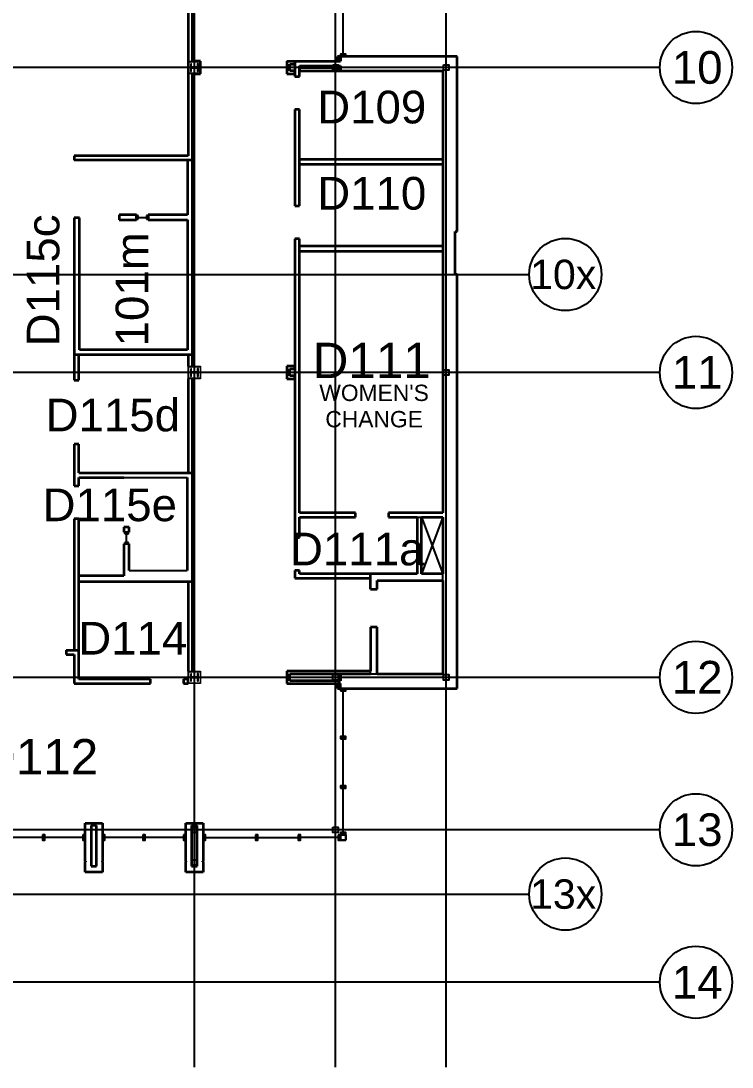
# Model space of a CAD drawing. Extents: x -222 to 8565, y -1562 to 5304.
# Drawn here: x 7781 to 8565, y 1671 to 2824 of the extents above; entities that cross this region are included whole.
import ezdxf

# ---------------------------------------------------------------- set-up
doc = ezdxf.new("R2010")
doc.units = 0
doc.header["$LTSCALE"] = 15
doc.header["$MEASUREMENT"] = 0
doc.layers.add('grid', color=251, linetype='CONTINUOUS')
doc.layers.add('room number', color=7, linetype='CONTINUOUS')
for name, color, linetype, lineweight in [('ROOM NAMES', 7, 'CONTINUOUS', 9), ('S-COLS', 7, 'CONTINUOUS', 9), ('WALLS', 7, 'CONTINUOUS', 25)]:
    doc.layers.add(name, color=color, linetype=linetype, lineweight=lineweight)
doc.styles.get("Standard").update_dxf_attribs({"font": 'arial.ttf'})
doc.styles.add('style2', font='arial.ttf')
doc.styles.add('style3', font='arial.ttf')

# ---------------------------------------------------------------- blocks, each defined once
blk = doc.blocks.new('Column - Architectural - Gypsum Fire Rating Wrap - 16mm Type X Gypsum - 350x350_1-51-Main Floor Plan')
at = {"layer": 'S-COLS'}
for p, q in [((-175, 175), (175, 175)), ((-175, -175), (-175, 175)), ((-175, 159), (175, 159)), ((-159, -159), (-159, 159)), ((159, 159), (159, -159)), ((175, 175), (175, -175)), ((175, -159), (-175, -159)), ((175, -175), (-175, -175))]:
    blk.add_line(p, q, dxfattribs=at)
blk = doc.blocks.new('Column - Architectural - Gypsum Fire Rating Wrap - 16mm Type X Gypsum - 350x350_1-50-Main Floor Plan')
at = {"layer": 'S-COLS'}
for p, q in [((-175, 175), (175, 175)), ((-175, -175), (-175, 175)), ((-175, 159), (175, 159)), ((-159, -159), (-159, 159)), ((159, 159), (159, -159)), ((175, 175), (175, -175)), ((175, -159), (-175, -159)), ((175, -175), (-175, -175))]:
    blk.add_line(p, q, dxfattribs=at)
blk = doc.blocks.new('Column - Architectural - Gypsum Fire Rating Wrap - 16mm Type X Gypsum - 350x350_1-49-Main Floor Plan')
at = {"layer": 'S-COLS'}
for p, q in [((-175, 175), (175, 175)), ((-175, -175), (-175, 175)), ((-175, 159), (175, 159)), ((-159, -159), (-159, 159)), ((159, 159), (159, -159)), ((175, 175), (175, -175)), ((175, -159), (-175, -159)), ((175, -175), (-175, -175))]:
    blk.add_line(p, q, dxfattribs=at)
blk = doc.blocks.new('Rectangular Mullion - 45mm x 102mm_1-142-Main Floor Plan')
at = {"layer": 'WALLS', "lineweight": 25}
for p, q in [((-22.3, 51), (22.3, 51)), ((-22.3, -51), (-22.3, 51)), ((22.3, 51), (22.3, -51)), ((22.3, -51), (-22.3, -51))]:
    blk.add_line(p, q, dxfattribs=at)
blk = doc.blocks.new('Rectangular Mullion - 45mm x 102mm_1-141-Main Floor Plan')
at = {"layer": 'WALLS', "lineweight": 25}
for p, q in [((-22.3, 51), (22.3, 51)), ((-22.3, -51), (-22.3, 51)), ((22.3, 51), (22.3, -51)), ((22.3, -51), (-22.3, -51))]:
    blk.add_line(p, q, dxfattribs=at)

msp = doc.modelspace()

# ---------------------------------------------------------------- hatches: boundary and pattern name
at = {"layer": 'WALLS'}
for points in [[(8139.7, 2784.9), (8133.8, 2784.9), (8133.8, 2787.4), (8139.7, 2787.4)], [(7908.9, 2605.5), (7910.7, 2605.5), (7910.7, 2609.5), (7908.9, 2609.5)], [(7920, 2605.5), (7921.8, 2605.5), (7921.8, 2609.5), (7920, 2609.5)], [(7899.9, 2258.8), (7899.9, 2260.6), (7895.9, 2260.6), (7895.9, 2258.8)], [(7899.9, 2247.7), (7899.9, 2249.5), (7895.9, 2249.5), (7895.9, 2247.7)], [(8139.7, 2086), (8133.8, 2086), (8133.8, 2088.6), (8139.7, 2088.6)], [(8139.7, 2033), (8133.8, 2033), (8133.8, 2035.5), (8139.7, 2035.5)], [(8139.7, 1978.7), (8133.8, 1978.7), (8133.8, 1981.3), (8139.7, 1981.3)], [(7805.2, 1921.2), (7805.2, 1927.2), (7807.7, 1927.2), (7807.7, 1921.2)], [(7849.7, 1921.2), (7849.7, 1927.2), (7852.2, 1927.2), (7852.2, 1921.2)], [(7871.5, 1921.2), (7871.5, 1927.2), (7874.1, 1927.2), (7874.1, 1921.2)], [(7916, 1921.2), (7916, 1927.2), (7918.6, 1927.2), (7918.6, 1921.2)], [(7960.6, 1921.2), (7960.6, 1927.2), (7963.1, 1927.2), (7963.1, 1921.2)], [(7982.4, 1921.2), (7982.4, 1927.2), (7984.9, 1927.2), (7984.9, 1921.2)], [(8040, 1921.2), (8040, 1927.2), (8042.5, 1927.2), (8042.5, 1921.2)], [(8087, 1921.2), (8087, 1927.2), (8089.5, 1927.2), (8089.5, 1921.2)], [(8131.2, 1921.2), (8131.2, 1927.2), (8133.8, 1927.2), (8133.8, 1921.2)], [(8139.7, 1927.2), (8133.8, 1927.2), (8133.8, 1929.7), (8139.7, 1929.7)]]:
    msp.add_hatch(color=256, dxfattribs=at).paths.add_polyline_path(points)

# ---------------------------------------------------------------- linework, layer by layer
at = {"layer": 'grid'}
for p, q in [((7972.7, 1671.3), (7972.7, 4349.4)), ((8128.2, 1671.3), (8128.2, 4349.4)), ((8250.2, 1671.3), (8250.2, 4349.4)), ((8485.8, 2772.7), (3520.1, 2772.7)), ((6938.6, 2544.6), (8341.8, 2544.6)), ((8485.8, 2436.7), (3520.1, 2436.7)), ((8485.8, 2100.7), (3520.1, 2100.7)), ((8485.8, 1932.7), (3520.1, 1932.7)), ((6953.6, 1861.9), (8341.8, 1861.9)), ((8485.8, 1764.7), (3520.1, 1764.7))]:
    msp.add_line(p, q, dxfattribs=at)
for points in [[(7968.7, 2776.7), (7968.7, 2768.7), (7969.2, 2768.7), (7969.2, 2772.5), (7976.2, 2772.5), (7976.2, 2768.7), (7976.7, 2768.7), (7976.7, 2776.7), (7976.2, 2776.7), (7976.2, 2773), (7969.2, 2773), (7969.2, 2776.7)], [(8125.2, 2775.7), (8131.2, 2775.7), (8131.2, 2769.7), (8125.2, 2769.7)], [(8247.2, 2775.7), (8253.2, 2775.7), (8253.2, 2769.7), (8247.2, 2769.7)], [(7968.7, 2440.7), (7968.7, 2432.7), (7969.2, 2432.7), (7969.2, 2436.5), (7976.2, 2436.5), (7976.2, 2432.7), (7976.7, 2432.7), (7976.7, 2440.7), (7976.2, 2440.7), (7976.2, 2437), (7969.2, 2437), (7969.2, 2440.7)], [(8247.2, 2439.7), (8253.2, 2439.7), (8253.2, 2433.7), (8247.2, 2433.7)], [(7968.7, 2104.7), (7968.7, 2096.7), (7969.2, 2096.7), (7969.2, 2100.5), (7976.2, 2100.5), (7976.2, 2096.7), (7976.7, 2096.7), (7976.7, 2104.7), (7976.2, 2104.7), (7976.2, 2101), (7969.2, 2101), (7969.2, 2104.7)], [(8125.2, 2103.7), (8131.2, 2103.7), (8131.2, 2097.7), (8125.2, 2097.7)], [(8247.2, 2103.7), (8253.2, 2103.7), (8253.2, 2097.7), (8247.2, 2097.7)], [(7969.7, 1935.7), (7975.7, 1935.7), (7975.7, 1929.7), (7969.7, 1929.7)], [(8125.2, 1935.7), (8131.2, 1935.7), (8131.2, 1929.7), (8125.2, 1929.7)], [(7969.7, 1899.7), (7975.7, 1899.7), (7975.7, 1893.7), (7969.7, 1893.7)]]:
    msp.add_lwpolyline(points, close=True, dxfattribs=at)
for centre in [(8525.6, 2772.7), (8381.6, 2544.6), (8525.6, 2436.7), (8525.6, 2100.7), (8525.6, 1932.7), (8381.6, 1861.9), (8525.6, 1764.7)]:
    msp.add_circle(centre, 39.8, dxfattribs=at)
at = {"layer": 'WALLS', "lineweight": 35}
for p, q in [((7965.8, 3101.8), (7965.8, 2779.6)), ((7970.7, 2779.6), (7970.7, 3101.8)), ((7965.8, 2779.6), (7965.8, 2765.8)), ((7979.6, 2779.6), (7970.7, 2779.6)), ((7979.6, 2765.8), (7979.6, 2779.6)), ((8074.7, 2779.6), (8074.7, 2765.8)), ((8074.7, 2779.6), (8133.8, 2779.6)), ((8083.6, 2779.6), (8083.6, 2762.8)), ((8083.6, 2776.5), (8083.6, 2779.6)), ((8133.8, 2784.9), (8130.6, 2784.9)), ((8130.6, 2784.9), (8130.6, 2779.6)), ((8262.3, 2784.9), (8133.8, 2784.9)), ((8133.8, 2784.9), (8133.8, 2779.6)), ((8133.8, 2779.6), (8133.8, 2784.9)), ((8262.3, 2592), (8262.3, 2784.9)), ((8077.9, 2776.5), (8083.6, 2776.5)), ((8077.9, 2769), (8077.9, 2776.5)), ((8083.6, 2769), (8077.9, 2769)), ((8083.6, 2765.8), (8083.6, 2769)), ((8088.5, 2762.8), (8088.5, 2774.7)), ((8088.5, 2774.7), (8133.8, 2774.7)), ((8133.8, 2772.2), (8088.5, 2772.2)), ((8088.5, 2772.2), (8088.5, 2769.1)), ((8088.5, 2769.1), (8133.8, 2769.1)), ((8133.8, 2774.7), (8133.8, 2769.1)), ((8133.8, 2769.1), (8246.6, 2769.1)), ((8246.6, 2769.1), (8246.6, 2671.4)), ((7965.8, 2765.8), (7965.8, 2675.4)), ((7970.7, 2443.6), (7970.7, 2765.8)), ((7970.7, 2765.8), (7979.6, 2765.8)), ((8074.7, 2765.8), (8083.6, 2765.8)), ((8083.6, 2762.8), (8088.5, 2762.8)), ((8083.6, 2726.3), (8083.6, 2620.2)), ((8088.5, 2726.3), (8083.6, 2726.3)), ((8088.5, 2671.4), (8088.5, 2726.3)), ((7965.8, 2675.4), (7840.3, 2675.4)), ((7840.3, 2675.4), (7840.3, 2670.6)), ((7970.7, 2670.6), (7840.3, 2670.6)), ((7965.1, 2670.6), (7965.1, 2610.2)), ((8088.5, 2620.2), (8088.5, 2671.4)), ((8246.6, 2671.4), (8088.5, 2671.4)), ((8088.5, 2666.2), (8246.6, 2666.2)), ((8246.6, 2671.4), (8246.6, 2575.7)), ((8083.6, 2620.2), (8088.5, 2620.2)), ((7845.9, 2607.2), (7840.3, 2607.2)), ((7840.3, 2607.2), (7840.3, 2428.3)), ((7845.9, 2461.6), (7845.9, 2607.2)), ((7908.9, 2610.2), (7889.8, 2610.2)), ((7889.8, 2610.2), (7889.8, 2604.7)), ((7908.9, 2604.7), (7908.9, 2610.2)), ((7965.1, 2610.2), (7921.8, 2610.2)), ((7921.8, 2610.2), (7921.8, 2604.7)), ((7889.8, 2604.7), (7908.9, 2604.7)), ((7921.8, 2604.7), (7965.1, 2604.7)), ((7965.1, 2604.7), (7965.1, 2461.6)), ((8083.6, 2583.8), (8083.6, 2254.9)), ((8088.5, 2583.8), (8083.6, 2583.8)), ((8088.5, 2570.4), (8088.5, 2583.8)), ((8260.3, 2592), (8262.3, 2592)), ((8260.3, 2544.7), (8260.3, 2592)), ((8246.6, 2575.7), (8088.5, 2575.7)), ((8246.6, 2575.7), (8246.6, 2282.1)), ((8088.5, 2282.1), (8088.5, 2570.4)), ((8088.5, 2570.4), (8246.6, 2570.4)), ((8262.3, 2544.7), (8260.3, 2544.7)), ((8262.3, 2088.6), (8262.3, 2544.7)), ((7965.8, 2456), (7840.3, 2456)), ((7845.2, 2428.3), (7845.2, 2456)), ((7965.1, 2461.6), (7845.9, 2461.6)), ((7970.7, 2456), (7965.8, 2456)), ((7965.8, 2456), (7965.8, 2443.6)), ((8083.6, 2443.6), (8074.7, 2443.6)), ((8074.7, 2443.6), (8074.7, 2429.8)), ((8077.9, 2440.5), (8083.6, 2440.5)), ((8077.9, 2433), (8077.9, 2440.5)), ((8083.6, 2433), (8077.9, 2433)), ((8083.6, 2440.5), (8083.6, 2443.6)), ((8083.6, 2429.8), (8083.6, 2433)), ((7840.3, 2428.3), (7845.2, 2428.3)), ((7965.8, 2429.8), (7965.8, 2326)), ((7970.7, 2107.6), (7970.7, 2429.8)), ((8074.7, 2429.8), (8083.6, 2429.8)), ((7845.2, 2357.5), (7840.3, 2357.5)), ((7840.3, 2357.5), (7840.3, 2311.7)), ((7845.2, 2326), (7845.2, 2357.5)), ((7845.2, 2326), (7970.7, 2326)), ((7845.2, 2321.1), (7894.8, 2321.1)), ((7845.2, 2311.7), (7845.2, 2321.1)), ((7964.6, 2321.1), (7964.6, 2218.6)), ((7840.3, 2311.7), (7845.2, 2311.7)), ((7845.2, 2275.2), (7840.3, 2275.2)), ((7840.3, 2275.2), (7840.3, 2130.7)), ((7845.2, 2098.7), (7845.2, 2275.2)), ((8150.3, 2282.1), (8088.5, 2282.1)), ((8088.5, 2254.9), (8088.5, 2277.2)), ((8088.5, 2277.2), (8150.3, 2277.2)), ((8150.3, 2277.2), (8150.3, 2282.1)), ((8246.6, 2282.1), (8186.7, 2282.1)), ((8186.7, 2282.1), (8186.7, 2277.2)), ((8186.7, 2277.2), (8218.3, 2277.2)), ((8218.3, 2277.2), (8218.3, 2214.9)), ((8222.9, 2277.2), (8246.6, 2277.2)), ((8222.9, 2214.9), (8222.9, 2277.2)), ((8246.6, 2277.2), (8246.6, 2214.9)), ((7900.9, 2266.2), (7894.8, 2266.2)), ((7894.8, 2266.2), (7894.8, 2260.6)), ((7894.8, 2260.6), (7900.9, 2260.6)), ((7900.9, 2260.6), (7900.9, 2266.2)), ((8083.6, 2254.9), (8088.5, 2254.9)), ((7900.9, 2247.7), (7894.8, 2247.7)), ((7894.8, 2247.7), (7894.8, 2212.5)), ((7900.9, 2218.6), (7900.9, 2247.7)), ((8083.6, 2218.5), (8083.6, 2210)), ((8088.5, 2218.5), (8083.6, 2218.5)), ((8088.5, 2214.9), (8088.5, 2218.5)), ((8218.3, 2214.9), (8088.5, 2214.9)), ((8166.9, 2198), (8166.9, 2214.9)), ((8246.6, 2214.9), (8222.9, 2214.9)), ((7894.8, 2212.5), (7845.2, 2212.5)), ((7845.2, 2206.4), (7970.7, 2206.4)), ((7965.8, 2206.4), (7965.8, 2107.6)), ((8083.6, 2210), (8166.9, 2210)), ((8174.2, 2198), (8174.2, 2207.6)), ((8174.2, 2207.6), (8246.6, 2207.6)), ((8246.6, 2207.6), (8246.6, 2104.3)), ((8166.9, 2198), (8174.2, 2198)), ((8174.2, 2156.1), (8166.9, 2156.1)), ((8166.9, 2156.1), (8166.9, 2107.6)), ((8174.2, 2104.3), (8174.2, 2156.1)), ((7831.2, 2130.7), (7831.2, 2125.9)), ((7831.2, 2130.7), (7845.2, 2130.7)), ((7831.2, 2125.9), (7840.3, 2125.9)), ((7840.3, 2125.9), (7840.3, 2093.8)), ((7924.3, 2098.7), (7845.2, 2098.7)), ((7924.3, 2093.8), (7924.3, 2098.7)), ((7965.8, 2098.7), (7960.8, 2098.7)), ((7960.8, 2098.7), (7960.8, 2093.8)), ((7965.8, 2093.8), (7965.8, 2098.7)), ((8166.9, 2107.6), (8074.7, 2107.6)), ((8074.7, 2107.6), (8074.7, 2093.8)), ((8077.9, 2104.5), (8166.9, 2104.5)), ((8077.9, 2097), (8077.9, 2104.5)), ((8166.9, 2104.3), (8133.8, 2104.3)), ((8133.8, 2104.3), (8133.8, 2097)), ((8166.9, 2104.5), (8166.9, 2104.3)), ((8246.6, 2104.3), (8174.2, 2104.3)), ((7840.3, 2093.8), (7924.3, 2093.8)), ((7960.8, 2093.8), (7965.8, 2093.8)), ((8074.7, 2093.8), (8133.8, 2093.8)), ((8133.8, 2097), (8077.9, 2097)), ((8130.6, 2093.8), (8130.6, 2088.6)), ((8133.8, 2093.8), (8130.6, 2093.8)), ((8130.6, 2088.6), (8133.8, 2088.6)), ((8133.8, 2087.9), (8130.6, 2087.9)), ((8133.8, 2088.6), (8133.8, 2093.8)), ((8133.8, 2088.6), (8262.3, 2088.6)), ((8133.8, 2088.6), (8133.8, 2087.9)), ((7852.2, 1940), (7871.5, 1940)), ((7852.2, 1898.1), (7852.2, 1940)), ((7864.9, 1937.3), (7858.9, 1937.3)), ((7858.9, 1937.3), (7858.9, 1892.7)), ((7864.9, 1892.7), (7864.9, 1937.3)), ((7871.5, 1940), (7871.5, 1898.1)), ((7963.1, 1940), (7982.4, 1940)), ((7963.1, 1898.1), (7963.1, 1940)), ((7975.7, 1937.3), (7969.7, 1937.3)), ((7969.7, 1937.3), (7969.7, 1892.7)), ((7975.7, 1892.7), (7975.7, 1937.3)), ((7982.4, 1940), (7982.4, 1898.1)), ((7852.9, 1898.1), (7852.2, 1898.1)), ((7852.2, 1897.5), (7852.9, 1897.5)), ((7852.2, 1886), (7852.2, 1897.5)), ((7852.9, 1897.5), (7852.9, 1898.1)), ((7858.9, 1892.7), (7864.9, 1892.7)), ((7871.5, 1898.1), (7870.9, 1898.1)), ((7870.9, 1898.1), (7870.9, 1897.5)), ((7870.9, 1897.5), (7871.5, 1897.5)), ((7871.5, 1897.5), (7871.5, 1886)), ((7963.7, 1898.1), (7963.1, 1898.1)), ((7963.1, 1897.5), (7963.7, 1897.5)), ((7963.1, 1886), (7963.1, 1897.5)), ((7963.7, 1897.5), (7963.7, 1898.1)), ((7969.7, 1892.7), (7975.7, 1892.7)), ((7982.4, 1898.1), (7981.7, 1898.1)), ((7981.7, 1898.1), (7981.7, 1897.5)), ((7981.7, 1897.5), (7982.4, 1897.5)), ((7982.4, 1897.5), (7982.4, 1886)), ((7871.5, 1886), (7852.2, 1886)), ((7982.4, 1886), (7963.1, 1886))]:
    msp.add_line(p, q, dxfattribs=at)
at = {"layer": 'WALLS'}
for p, q in [((8136.7, 2787.4), (8136.7, 2835.5)), ((8088.5, 2666.2), (8088.5, 2671.4)), ((8246.6, 2671.4), (8246.6, 2666.2)), ((7910.7, 2607.5), (7920, 2607.5)), ((8088.5, 2570.4), (8088.5, 2575.7)), ((8246.6, 2570.4), (8246.6, 2575.7)), ((7894.8, 2321.1), (7964.6, 2321.1)), ((8218.3, 2277.2), (8222.9, 2277.2)), ((8222.9, 2277.2), (8246.6, 2214.9)), ((8246.6, 2277.2), (8222.9, 2214.9)), ((7897.9, 2249.5), (7897.9, 2258.8)), ((7900.9, 2218.6), (7964.6, 2218.6)), ((8246.6, 2207.6), (8246.6, 2214.9)), ((8166.9, 2104.5), (8166.9, 2107.6)), ((8174.2, 2104.3), (8166.9, 2104.3)), ((8136.7, 2035.5), (8136.7, 2086)), ((8136.7, 1981.3), (8136.7, 2033)), ((8136.7, 1929.7), (8136.7, 1978.7)), ((8133.8, 1921.2), (8133.8, 1927.2)), ((8133.8, 1927.2), (8139.7, 1927.2)), ((8139.7, 1927.2), (8133.8, 1927.2)), ((8133.8, 1927.2), (8133.8, 1921.2)), ((8139.7, 1927.2), (8133.8, 1927.2)), ((8133.8, 1927.2), (8133.8, 1921.2)), ((8139.7, 1927.2), (8139.7, 1921.2)), ((8139.7, 1921.2), (8139.7, 1927.2)), ((8139.7, 1921.2), (8139.7, 1927.2)), ((7805.2, 1924.2), (7763.2, 1924.2)), ((7849.7, 1924.2), (7807.7, 1924.2)), ((7916, 1924.2), (7874.1, 1924.2)), ((7960.6, 1924.2), (7918.6, 1924.2)), ((7984.9, 1924.2), (8040, 1924.2)), ((8042.5, 1924.2), (8087, 1924.2)), ((8131.2, 1924.2), (8089.5, 1924.2)), ((8139.7, 1921.2), (8133.8, 1921.2)), ((8133.8, 1921.2), (8139.7, 1921.2)), ((8133.8, 1921.2), (8139.7, 1921.2))]:
    msp.add_line(p, q, dxfattribs=at)
for points in [[(8133.8, 2784.9), (8139.7, 2784.9), (8139.7, 2787.4), (8133.8, 2787.4)], [(8133.8, 2086), (8139.7, 2086), (8139.7, 2088.6), (8133.8, 2088.6)], [(8133.8, 2033), (8139.7, 2033), (8139.7, 2035.5), (8133.8, 2035.5)], [(8133.8, 1978.7), (8139.7, 1978.7), (8139.7, 1981.3), (8133.8, 1981.3)], [(7805.2, 1927.2), (7805.2, 1921.2), (7807.7, 1921.2), (7807.7, 1927.2)], [(7849.7, 1927.2), (7849.7, 1921.2), (7852.2, 1921.2), (7852.2, 1927.2)], [(7871.5, 1927.2), (7871.5, 1921.2), (7874.1, 1921.2), (7874.1, 1927.2)], [(7916, 1927.2), (7916, 1921.2), (7918.6, 1921.2), (7918.6, 1927.2)], [(7960.6, 1927.2), (7960.6, 1921.2), (7963.1, 1921.2), (7963.1, 1927.2)], [(7982.4, 1927.2), (7982.4, 1921.2), (7984.9, 1921.2), (7984.9, 1927.2)], [(8040, 1927.2), (8040, 1921.2), (8042.5, 1921.2), (8042.5, 1927.2)], [(8087, 1927.2), (8087, 1921.2), (8089.5, 1921.2), (8089.5, 1927.2)], [(8131.2, 1927.2), (8131.2, 1921.2), (8133.8, 1921.2), (8133.8, 1927.2)], [(8133.8, 1927.2), (8139.7, 1927.2), (8139.7, 1929.7), (8133.8, 1929.7)]]:
    msp.add_lwpolyline(points, close=True, dxfattribs=at)

# ---------------------------------------------------------------- block references
at = {"layer": 'S-COLS', "xscale": 0.03937007873992115, "yscale": 0.03937007873992115, "zscale": 0.03937007873992115, "rotation": 270}
for name, p in [('Column - Architectural - Gypsum Fire Rating Wrap - 16mm Type X Gypsum - 350x350_1-51-Main Floor Plan', (7972.7, 2772.7)), ('Column - Architectural - Gypsum Fire Rating Wrap - 16mm Type X Gypsum - 350x350_1-50-Main Floor Plan', (7972.7, 2436.7)), ('Column - Architectural - Gypsum Fire Rating Wrap - 16mm Type X Gypsum - 350x350_1-49-Main Floor Plan', (7972.7, 2100.7))]:
    msp.add_blockref(name, p, dxfattribs=at)
at = {"layer": 'WALLS', "extrusion": (0, 0, -1), "xscale": 0.03937007873901166, "yscale": 0.03937007873901166, "zscale": 0.03937007873901166}
for name, p, rotation in [('Rectangular Mullion - 45mm x 102mm_1-142-Main Floor Plan', (-7909.8, 2607.5), 180), ('Rectangular Mullion - 45mm x 102mm_1-141-Main Floor Plan', (-7920.9, 2607.5), 180), ('Rectangular Mullion - 45mm x 102mm_1-141-Main Floor Plan', (-7897.9, 2259.7), 90), ('Rectangular Mullion - 45mm x 102mm_1-142-Main Floor Plan', (-7897.9, 2248.6), 90)]:
    msp.add_blockref(name, p, dxfattribs=dict(at, rotation=rotation))

# ---------------------------------------------------------------- texts
at = {"layer": 'grid', "style": 'style2'}
for s, height, p in [('10', 36, (8499, 2754.8)), ('10x', 32.4, (8342.8, 2528.5)), ('11', 36, (8499, 2418.8)), ('12', 36, (8499, 2082.8)), ('13', 36, (8499, 1914.8)), ('13x', 32.4, (8342.7, 1845.7)), ('14', 36, (8499, 1746.8))]:
    msp.add_text(s, height=height, dxfattribs=at).set_placement(p)
at = {"layer": 'ROOM NAMES', "lineweight": 0, "insert": (8170.8, 2423.2), "char_height": 18, "width": 25.496, "attachment_point": 2, "line_spacing_factor": 0.965774, "style": 'style3'}
msp.add_mtext("WOMEN'S \\PCHANGE", dxfattribs=at)
at = {"layer": 'room number', "lineweight": 0, "width": 30.614, "attachment_point": 2, "line_spacing_factor": 0.965774}
for s, insert, char_height in [('D109', (8168.2, 2747.1), 36), ('D110', (8168.2, 2652.1), 36), ('D115d', (7882.8, 2407.8), 36), ('D115e', (7879.4, 2308.8), 36), ('D111a', (8152.2, 2260.1), 36), ('D114', (7904.8, 2161.8), 36), ('D112', (7801.6, 2032.7), 39)]:
    msp.add_mtext(s, dxfattribs=dict(at, insert=insert, char_height=char_height))
at = {"layer": 'room number', "lineweight": 0, "char_height": 36, "width": 30.614, "attachment_point": 2, "rotation": 90, "line_spacing_factor": 0.965774}
for s, insert in [('D115c', (7787.9, 2538.1)), ('101m', (7885.9, 2528.3))]:
    msp.add_mtext(s, dxfattribs=dict(at, insert=insert))
at = {"layer": 'room number', "lineweight": 0, "insert": (8168.2, 2469.4), "char_height": 39, "width": 30.614, "attachment_point": 2, "line_spacing_factor": 0.965774, "style": 'style3'}
msp.add_mtext('D111', dxfattribs=at)

doc.saveas('drawing.dxf')
